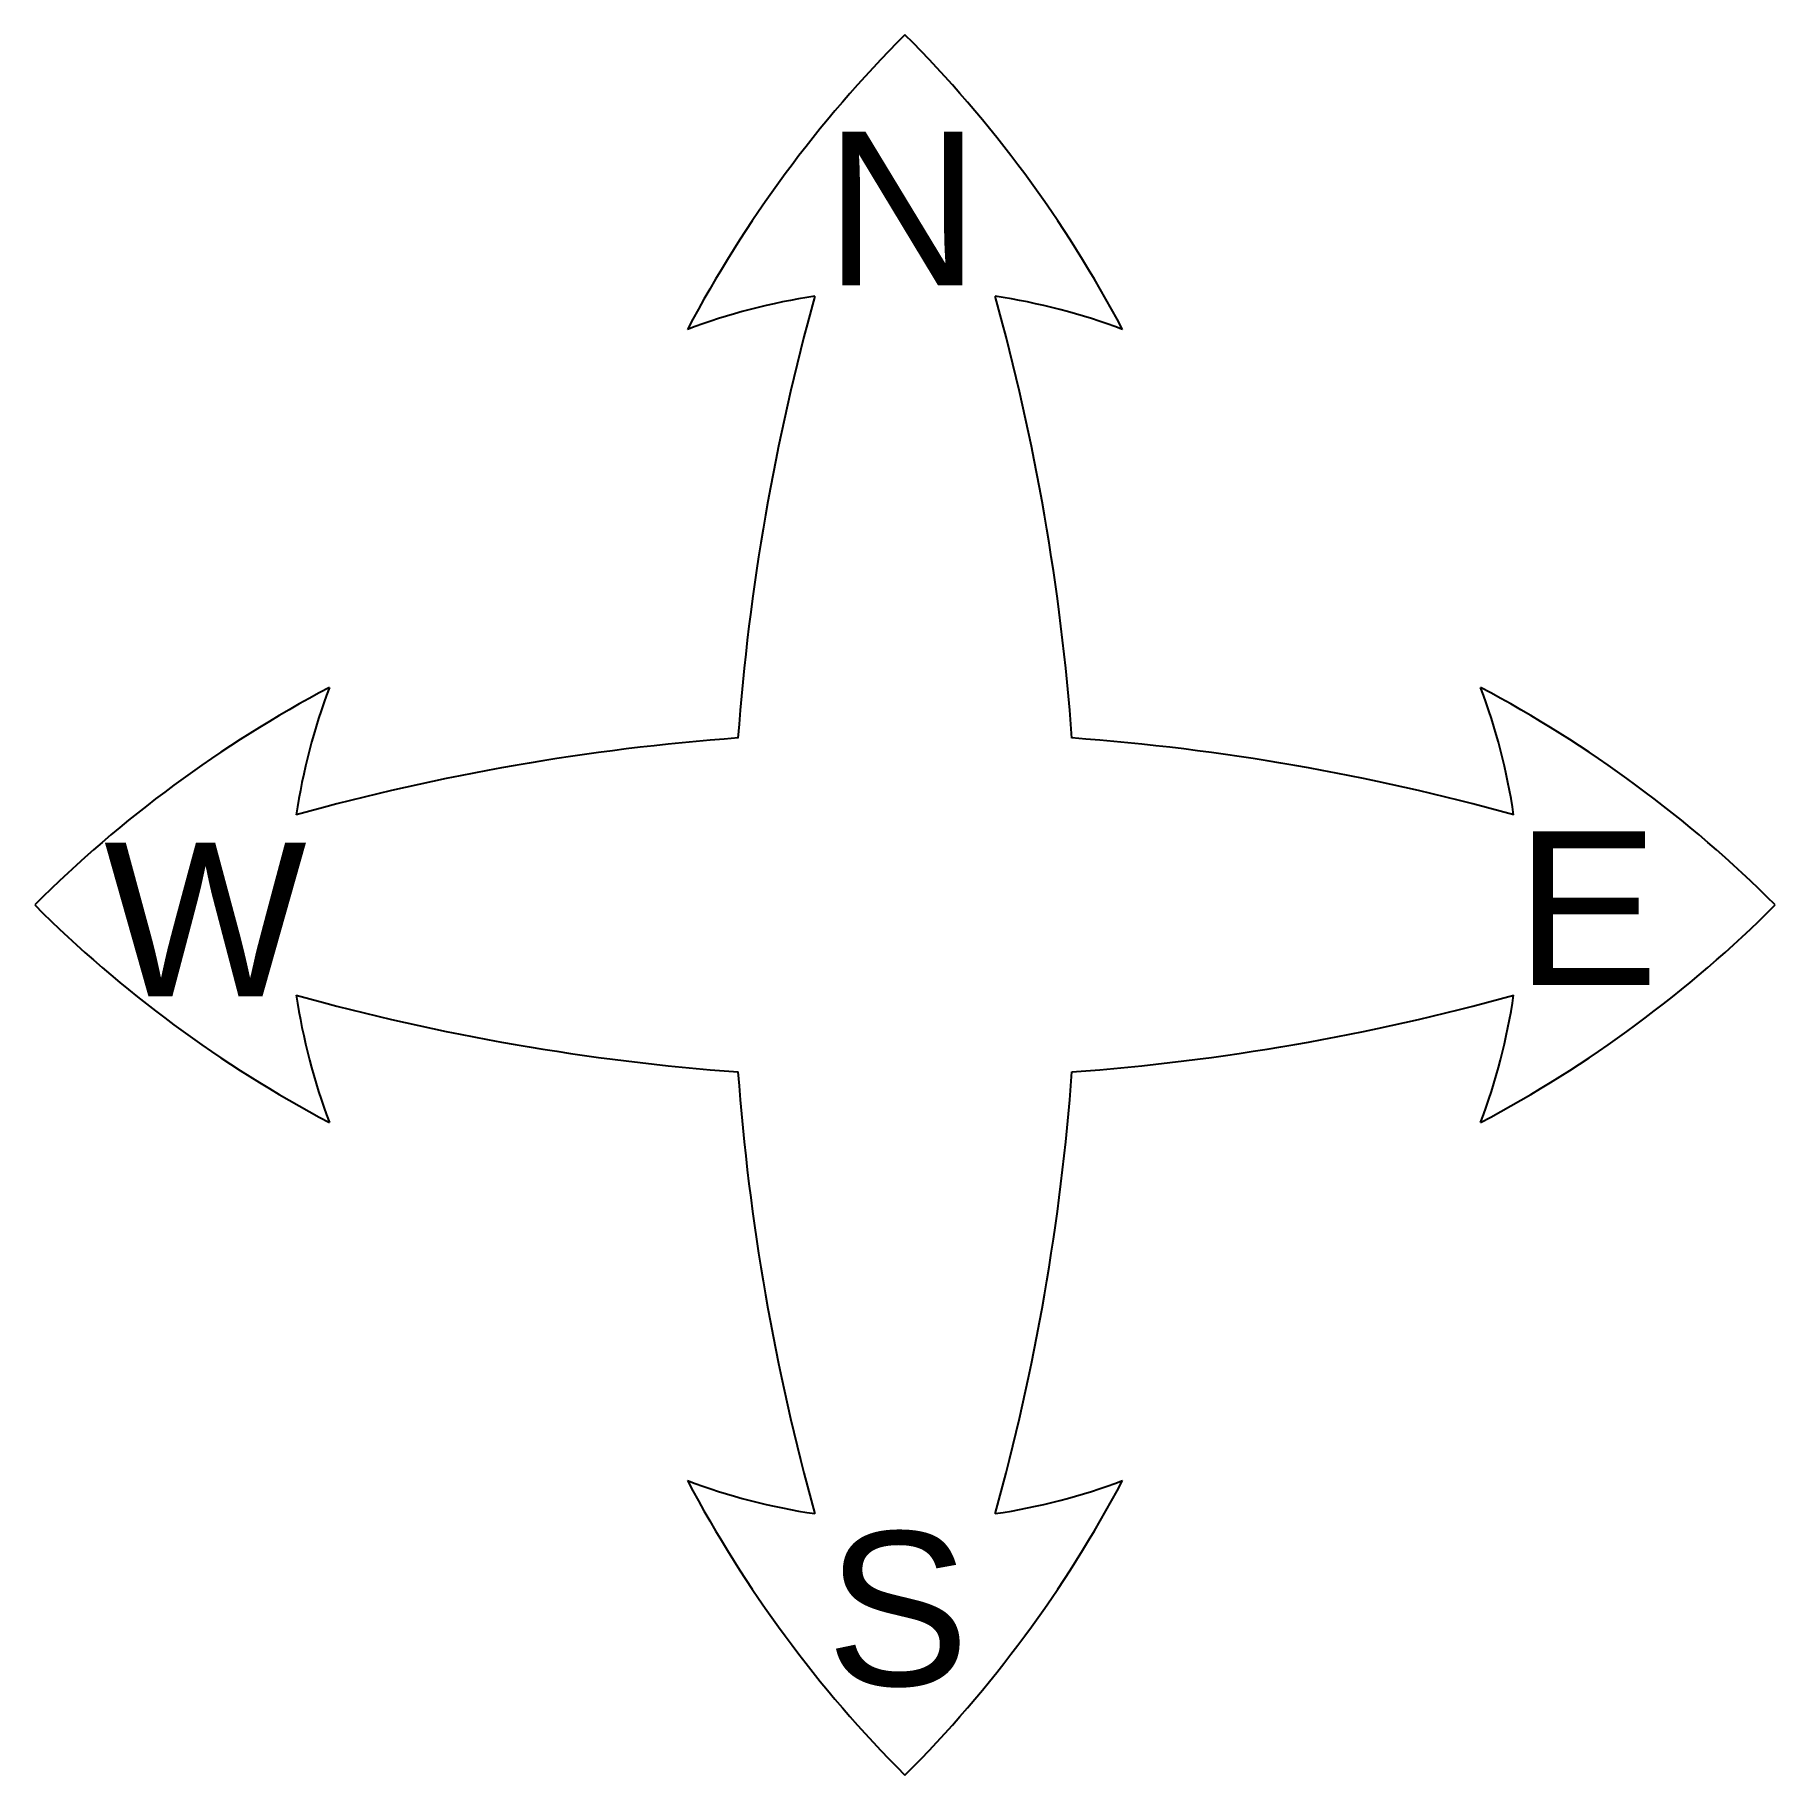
# Model space of a CAD drawing. Extents: x 39.97 to 41.39, y 3.69 to 5.1.
import ezdxf
from ezdxf.enums import TextEntityAlignment as Align

# ---------------------------------------------------------------- set-up
doc = ezdxf.new("R2010")
doc.units = 0
doc.header["$LTSCALE"] = 0.25
doc.header["$MEASUREMENT"] = 0
doc.styles.get("Standard").update_dxf_attribs({"font": 'arial.ttf'})

msp = doc.modelspace()

# ---------------------------------------------------------------- linework, layer by layer
for centre, radius, start, end in [((41.3885, 4.3935), 1, 135, 152.1144), ((39.9743, 4.3935), 1, 27.8856, 45), ((40.6814, 4.3935), 0.5, 98.4211, 110.7048), ((42.3885, 4.3935), 1.8478, 164.4737, 175.7895), ((40.6814, 4.3935), 0.5, 69.2952, 81.5789), ((38.9743, 4.3935), 1.8478, 4.2105, 15.5263), ((40.6814, 3.6864), 1, 117.8856, 135), ((40.6814, 4.3935), 0.5, 159.2952, 171.5789), ((40.6814, 4.3935), 0.5, 8.4211, 20.7048), ((40.6814, 3.6864), 1, 45, 62.1144), ((40.6814, 2.6864), 1.8478, 94.2105, 105.5263), ((40.6814, 2.6864), 1.8478, 74.4737, 85.7895), ((40.6814, 5.1006), 1, 225, 242.1144), ((40.6814, 5.1006), 1, 297.8856, 315), ((40.6814, 4.3935), 0.5, 188.4211, 200.7048), ((40.6814, 6.1006), 1.8478, 254.4737, 265.7895), ((40.6814, 6.1006), 1.8478, 274.2105, 285.5263), ((40.6814, 4.3935), 0.5, 339.2952, 351.5789), ((42.3885, 4.3935), 1.8478, 184.2105, 195.5263), ((38.9743, 4.3935), 1.8478, 344.4737, 355.7895), ((40.6814, 4.3935), 0.5, 249.2952, 261.5789), ((41.3885, 4.3935), 1, 207.8856, 225), ((39.9743, 4.3935), 1, 315, 332.1144), ((40.6814, 4.3935), 0.5, 278.4211, 290.7048)]:
    msp.add_arc(centre, radius, start, end)

# ---------------------------------------------------------------- texts
for s, p in [('N', (40.6791, 4.9594)), ('W', (40.1129, 4.3817)), ('E', (41.2356, 4.3909)), ('S', (40.6756, 3.8217))]:
    msp.add_text(s, height=0.125).set_placement(p, align=Align.MIDDLE_CENTER)

doc.saveas('drawing.dxf')
